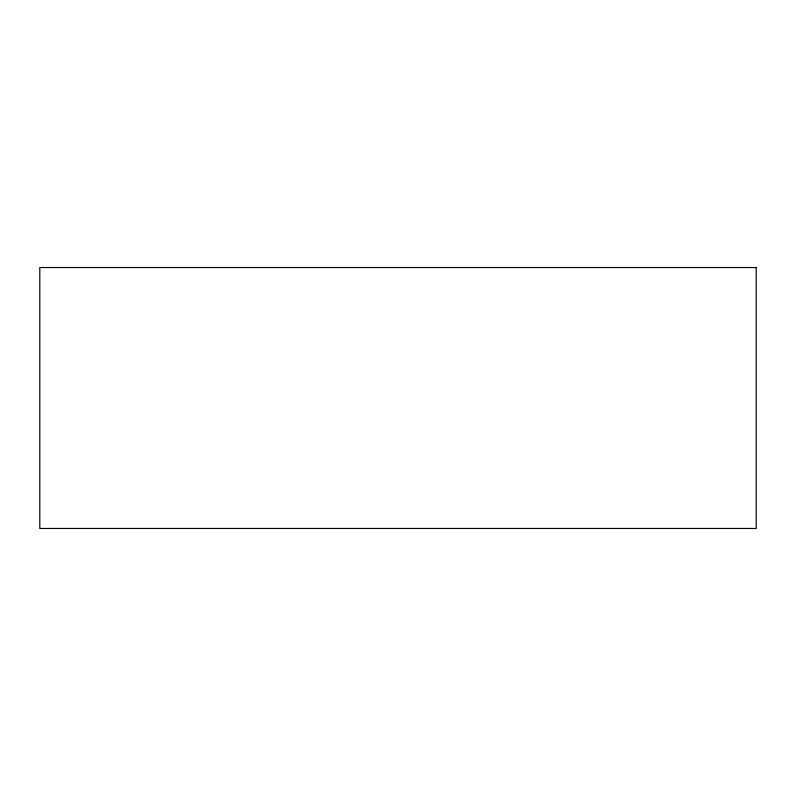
<?xml version="1.0" encoding="UTF-8"?>
<svg xmlns="http://www.w3.org/2000/svg" width="796" height="796" viewBox="0 0 796 796"><rect width="100%" height="100%" fill="white"/><g stroke="black" fill="none" stroke-linecap="round" stroke-linejoin="round"><path stroke-width="1.19" d="M756.2 267.526L39.8 267.526L39.8 528.474L756.2 528.474L756.2 267.526"/></g></svg>
